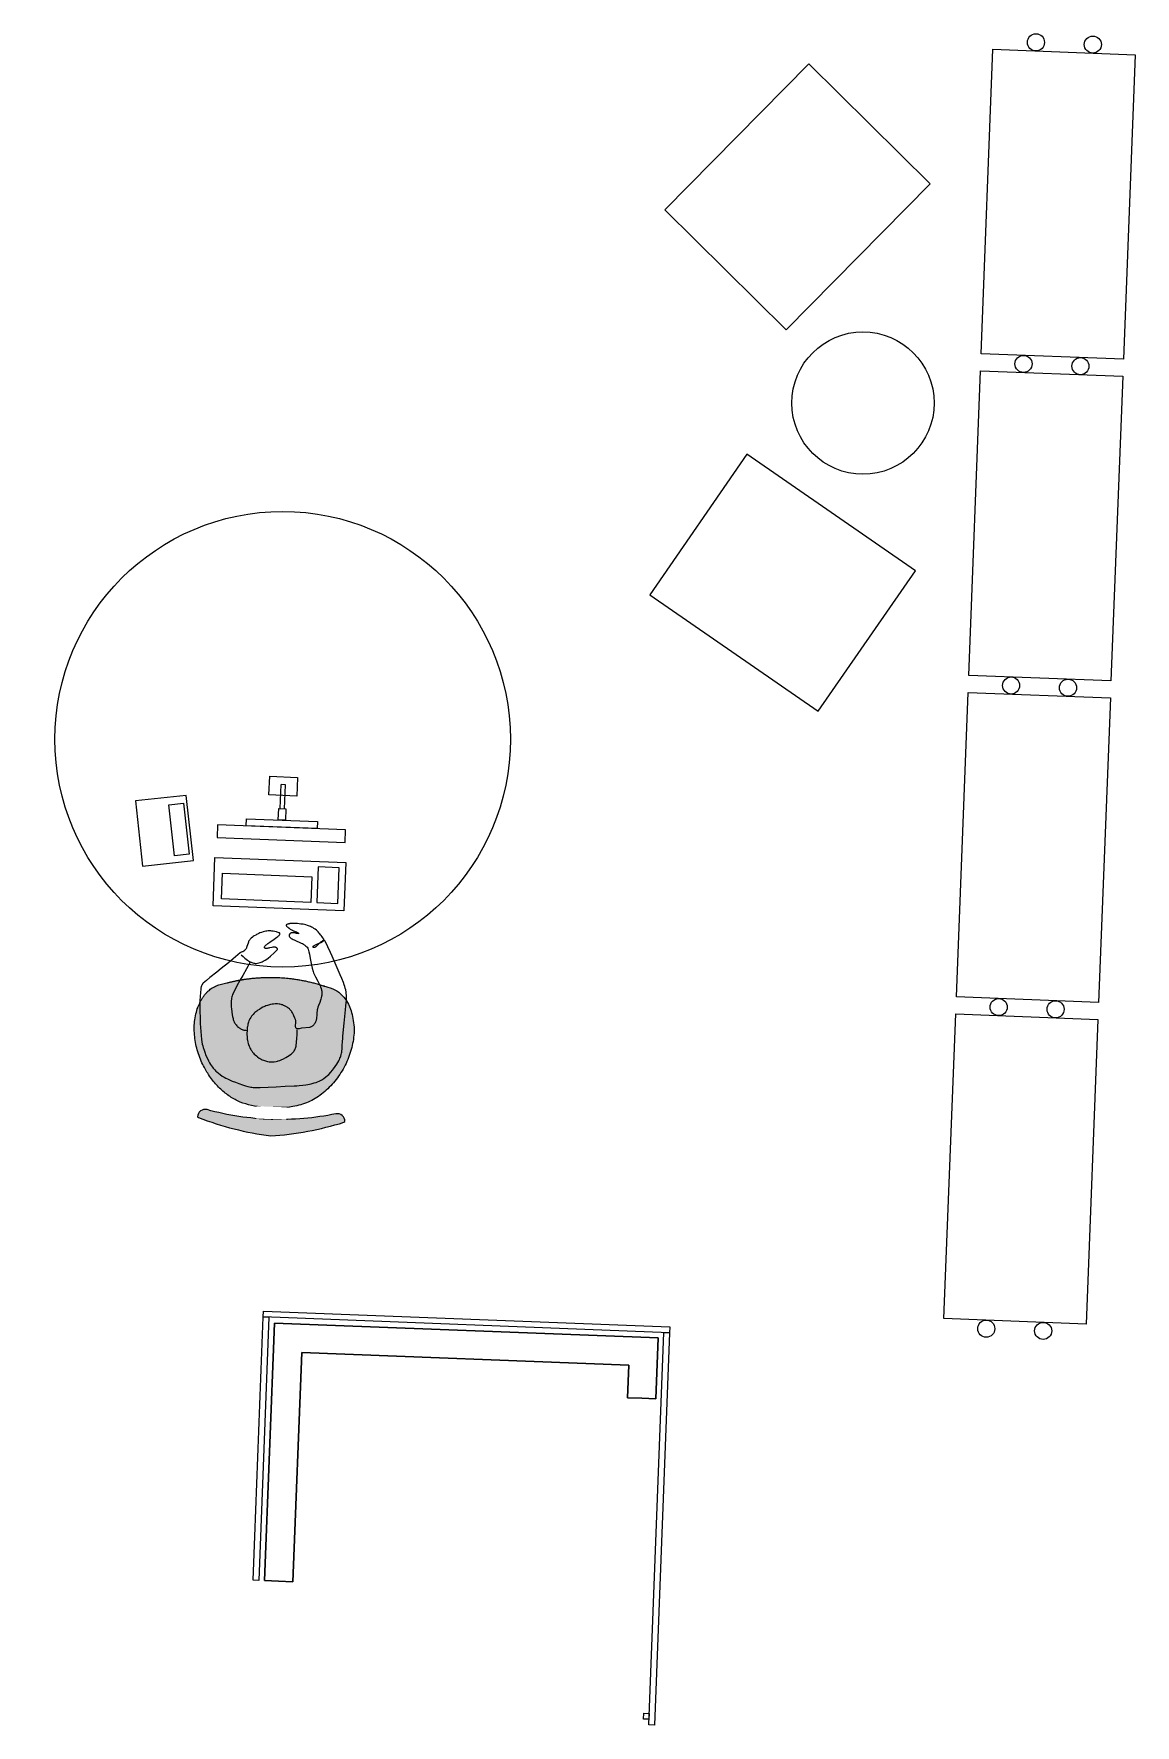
# Model space of a CAD drawing. Header units: millimetres. Extents: x 37982 to 83307, y -4479 to 56252.
# Drawn here: x 52294 to 56164, y 17796 to 23736 of the extents above; entities that cross this region are included whole.
import ezdxf

# ---------------------------------------------------------------- set-up
doc = ezdxf.new("R2010")
doc.units = ezdxf.units.MM
doc.header["$MEASUREMENT"] = 0
for name, color, linetype, lineweight in [('FIXT-JNRY-PART', 42, 'Continuous', 0), ('FURN-FILE', 211, 'Continuous', 0), ('FURN-FREE', 1, 'Continuous', 0), ('FURN-STOR', 213, 'Continuous', 0), ('PRTN-FULL', 6, 'Continuous', 30), ('WALL-LNIG', 1, 'Continuous', 0)]:
    doc.layers.add(name, color=color, linetype=linetype, lineweight=lineweight)

# ---------------------------------------------------------------- blocks, each defined once
blk = doc.blocks.new('*U47')
at = {"color": 0, "linetype": 'ByBlock', "lineweight": -2, "extrusion": (0, 0, -1), "flags": 128}
for points in [[(-3.6, 105.9), (-229.6, 63.2), (-196.2, -113.7), (29.8, -70.9), (-3.6, 105.9)], [(1.8, -63.1), (-175.1, -96.6), (-184.8, -45.4), (-7.9, -11.9), (1.8, -63.1)], [(1.6, -63.6), (-175.4, -96.7), (-185, -45.5), (-8, -12.4), (1.6, -63.6)]]:
    blk.add_lwpolyline(points, close=True, dxfattribs=at)
blk = doc.blocks.new('*U48')
at = {"linetype": 'ByBlock', "lineweight": -2, "extrusion": (0, 0, -1)}
blk.add_hatch(color=7, dxfattribs=at).paths.add_polyline_path([(240, 333.8, 0.058838), (-17.8, 378.3, 0.058838), (-270.6, 310.9), (-274, 307.6, 0.485231), (-240.2, 283.4, -0.059133), (-15.2, 320.4, -0.059133), (212.3, 303.7, 0.485231), (243.7, 330.9)])
h = blk.add_hatch(color=7, dxfattribs=at)
edge = h.paths.add_edge_path()
edge.add_spline(control_points=[(177.4, -145.2), (207.7, -138.4), (239.5, -120.2), (285.5, -39.3), (282.8, 112.4), (154.2, 268.8), (37, 282.3), (-13.3, 278.2)], knot_values=[0, 0, 0, 0, 0.127805, 0.173291, 0.430539, 0.788352, 1, 1, 1, 1], degree=3, periodic=0)
edge.add_spline(control_points=[(-13.3, 278.2), (-63.7, 277.8), (-179.2, 253.8), (-293.3, 86.5), (-282.4, -64.8), (-229.3, -141.2), (-196, -156.5), (-165.2, -160.6)], knot_values=[0, 0, 0, 0, 0.211648, 0.569461, 0.826709, 0.872195, 1, 1, 1, 1], degree=3, periodic=0)
edge.add_line((-165.2, -160.6), (-165.2, -160.8))
edge.add_arc((-20, 427.7), 606.2, 256.13567, 272.57256)
edge.add_arc((-20, 427.7), 606.2, 272.57255, 289.00944)
edge.add_line((177.4, -145.4), (177.4, -145.2))
at = {"color": 0, "linetype": 'ByBlock', "lineweight": -2, "extrusion": (0, 0, -1), "flags": 128}
blk.add_lwpolyline([(240, 333.8, 0.058838), (-17.8, 378.3), (-17.8, 378.3, 0.058838), (-270.6, 310.9), (-274, 307.6, 0.485231), (-240.2, 283.4), (-240.2, 283.4, -0.059133), (-15.2, 320.4, -0.059133), (212.3, 303.7), (212.3, 303.7, 0.485231), (243.7, 330.9), (240, 333.8)], format="xyb", close=True, dxfattribs=at)
at = {"color": 0, "linetype": 'ByBlock', "lineweight": -2}
blk.add_rational_spline([(-177.4, -145.2), (-207.7, -138.4), (-239.5, -120.2), (-285.5, -39.3), (-282.8, 112.4), (-154.2, 268.8), (-37, 282.3), (13.3, 278.2), (63.7, 277.8), (179.2, 253.8), (293.3, 86.5), (282.4, -64.8), (229.3, -141.2), (196, -156.5), (165.2, -160.6), (165.2, -160.6), (165.2, -160.7), (165.2, -160.8), (108.8, -174.7), (50.9, -180.5), (-7.2, -177.9), (-65.3, -175.2), (-122.4, -164.4), (-177.4, -145.4), (-177.4, -145.3), (-177.4, -145.3), (-177.4, -145.2)], [1, 1, 1, 1, 1, 1, 1, 1, 1, 1, 1, 1, 1, 1, 1, 1, 1, 1, 0.993153505411, 0.993153505411, 1, 0.993153505411, 0.993153505411, 1, 1, 1, 1], degree=3, knots=[0, 0, 0, 0, 0.021301, 0.028882, 0.071757, 0.131392, 0.166667, 0.166667, 0.166667, 0.201941, 0.261577, 0.304452, 0.312032, 0.333333, 0.333333, 0.333333, 0.5, 0.5, 0.5, 0.666667, 0.666667, 0.666667, 0.833333, 0.833333, 0.833333, 1, 1, 1, 1], dxfattribs=at)
blk.add_wipeout([(-37.7, 321.4), (67.7, 317.3), (66, 274.1), (-39.4, 278.1)], dxfattribs=at)
blk = doc.blocks.new('*U49')
at = {"color": 0, "linetype": 'ByBlock', "lineweight": -2, "extrusion": (0, 0, -1), "flags": 128}
for points in [[(67.6, 119.9), (61.8, 113.1), (57.1, 107.1), (53.3, 101.8), (50.4, 97.1), (48.1, 93), (46.3, 89.5), (45, 86.4), (43.9, 83.6), (43.1, 81.3), (42.1, 77.2), (41.5, 74.1), (41.3, 71.9), (41.2, 68.5), (41.4, 65.2), (42.2, 60.5), (43.5, 56.1), (45.1, 52), (46.9, 48.2), (48.8, 44.6), (50.9, 41.3), (55.2, 35.2), (59.4, 29.9), (63.4, 25.3), (71, 17.4), (83, 5.8), (95.3, -5.4), (95.4, -5.5), (95.6, -5.6), (95.8, -5.7), (96, -5.8), (96.1, -5.8), (96.3, -5.8), (96.4, -5.8), (96.8, -5.8), (97.1, -5.7), (97.4, -5.6), (97.6, -5.5), (97.9, -5.3), (98.1, -5.2), (98.6, -4.8), (99, -4.5), (99.3, -4.2), (99.8, -3.7), (100.2, -3.3), (100.5, -3), (100.7, -2.7), (100.9, -2.4), (101.2, -2.1), (101.8, -1.2), (102.3, -0.2), (102.7, 0.9), (103, 1.9), (103.1, 3), (103.2, 5.2), (103.1, 7.4), (102.8, 9.5), (102.4, 11.5), (101.4, 15.5), (99.3, 22.5), (98.5, 25.1), (97.9, 27.3), (97.4, 29.1), (97, 30.7), (96.8, 32), (96.5, 34.2), (96.5, 35.7), (96.6, 36.7), (97, 38.2), (97.5, 39.4), (98.5, 40.5), (99.6, 41.1), (100.8, 41.2), (102.1, 40.9), (103.5, 40.2), (104.9, 39.3), (106.3, 38.2), (107.8, 36.9), (109.3, 35.5), (110.9, 33.9), (113.9, 30.5), (116.9, 26.9), (119.8, 23.3), (130.9, 9.1), (135, 4.1), (138.4, 0), (141.3, -3.1), (143.7, -5.5), (145.6, -7.2), (147.3, -8.3), (148.6, -9.1), (149.7, -9.6), (150.6, -9.8), (152, -9.8), (152.9, -9.4), (153.6, -8.9), (154.4, -7.7), (155, -6.1), (155.9, -2.9), (156.7, 0.2), (157.3, 3.3), (158.1, 9.1), (158.6, 14.3), (158.8, 18.9), (158.8, 22.9), (158.6, 26.5), (158.1, 32.6), (157.4, 37.1), (156.7, 40.3), (155.4, 45.1), (153.8, 49.5), (151.3, 55.3), (149, 60.4), (146.7, 64.8), (144.5, 68.6), (142.5, 72), (140.6, 74.8), (137.1, 79.7), (134.2, 83.3), (131.9, 85.9), (128.3, 89.6), (124.3, 93.1), (122.1, 94.7), (120, 96), (118, 97), (116, 97.8), (114.1, 98.5), (110.5, 99.5), (97.8, 102.3), (94.7, 103.2), (92.5, 104), (90.9, 104.8), (88.5, 106), (86.3, 107.6), (85.3, 108.4), (84.4, 109.2), (83.6, 109.9), (82.3, 111.1), (81.4, 112.1), (80.7, 112.9), (79.7, 114), (78.8, 115.3), (78.4, 115.8), (78.1, 116.4), (77.6, 117.4), (76.1, 121.2), (75.7, 122.1), (75.3, 122.8), (75.1, 123.3), (74.6, 124), (74.3, 124.3), (74, 124.6), (59.1, 140.2), (36.2, 163.2), (13.5, 186.2), (-0.4, 201.1), (-21, 223.6), (-31.6, 234.8), (-42.6, 245.8), (-43.7, 246.8), (-44.8, 247.6), (-45.9, 248.3), (-46.9, 248.9), (-47.9, 249.5), (-49.9, 250.3), (-51.7, 251), (-53.2, 251.4), (-54.7, 251.8), (-57.2, 252.3), (-59.1, 252.5), (-61.9, 252.8), (-64.7, 252.9), (-74.2, 253.1), (-90.8, 253), (-103.2, 252.7), (-121.7, 251.6), (-140.3, 250), (-165.3, 247.4), (-184, 245.1), (-212.1, 241.1), (-226.1, 238.7), (-240.1, 236.2), (-248.6, 234.3), (-255.9, 232.3), (-262.1, 230.3), (-267.6, 228.4), (-277, 224.6), (-284, 221.5), (-294.3, 216.4), (-304.7, 210.7), (-312.6, 206), (-319.3, 201.6), (-324.9, 197.6), (-329.6, 193.9), (-333.6, 190.4), (-337, 187.3), (-342.6, 181.6), (-346.6, 177.1), (-349.5, 173.5), (-353.7, 167.9), (-357.5, 162), (-362.2, 153.8), (-365.9, 146.6), (-368.8, 140.3), (-371.1, 134.7), (-374.8, 124.9), (-377.3, 117.4), (-380.6, 106), (-383.7, 94.3), (-387.5, 80.1), (-390.3, 69.5), (-392, 61.5), (-392.9, 55.5), (-393.4, 51), (-393.6, 47.6), (-393.7, 42.5), (-393.4, 37.4), (-391.6, 18.4), (-388.4, -10.1), (-385, -38.5), (-381.1, -69.9), (-377.2, -101.3), (-376, -110), (-374.8, -117.7), (-372.3, -130.9), (-370.1, -140.8), (-368.3, -148.2), (-365.1, -159.2), (-361.5, -170.2), (-359.1, -176.3), (-356.6, -181.8), (-353.9, -186.8), (-351.2, -191.4), (-348.5, -195.5), (-342.9, -202.9), (-337.5, -209.1), (-332.4, -214.3), (-327.8, -218.6), (-319.1, -225.7), (-312.2, -230.8), (-306.8, -234.4), (-298.5, -239.5), (-289.8, -244.3), (-283.1, -247.6), (-277.3, -250.2), (-272.2, -252.1), (-267.8, -253.7), (-263.9, -254.8), (-260.4, -255.7), (-254.4, -257), (-249.8, -257.8), (-246.4, -258.2), (-241.2, -258.6), (-235.9, -258.8), (-224.5, -258.6), (-207.4, -258.1), (-198.9, -257.9), (-190.4, -257.9), (-143.9, -259), (-97.3, -260.2), (-82.7, -260.5), (-71.8, -260.5), (-63.6, -260.4), (-57.4, -260.1), (-52.8, -259.7), (-46, -259), (-39.2, -258), (-35, -257.1), (-27.3, -255.2), (-20.7, -253), (-15, -250.9), (-10, -248.9), (-1.4, -245), (11.3, -238.7), (23.8, -232.2), (55.4, -215.5), (86.8, -198.5), (99.7, -191.5), (118.8, -180.6), (137.8, -169.7), (138.8, -168.9), (139.6, -168), (140, -167.2), (140.2, -166.2), (140.2, -165.3), (140, -164.3), (139.6, -163.3), (139.1, -162.4), (138.5, -161.4), (137.8, -160.4), (136.3, -158.4), (134.5, -156.5), (132.7, -154.6), (128.9, -151.1), (122, -144.9), (119.6, -142.6), (117.7, -140.7), (116.1, -139), (114.9, -137.6), (114.1, -136.5), (113.4, -135.5), (112.9, -134.7), (112.4, -133.3), (112.2, -132.3), (112.2, -131.7), (112.4, -130.7), (113, -129.9), (113.7, -129.3), (114.4, -129), (115.2, -129), (115.9, -129.3), (116.6, -129.7), (117.3, -130.3), (118.1, -131.1), (118.8, -132), (119.5, -132.9), (120.9, -135), (122.3, -137.3), (123.6, -139.7), (126.1, -144.4), (130.6, -152.9), (132.4, -155.9), (133.9, -158.3), (135.2, -160.2), (136.4, -161.7), (137.4, -162.8), (138.3, -163.6), (139, -164.2), (139.7, -164.7), (140.8, -165.2), (141.7, -165.3), (142.3, -165.3), (143.2, -165), (144.2, -164.5), (148.6, -161.2), (152.6, -158), (156.2, -155.1), (159.4, -152.3), (162.1, -149.7), (164.5, -147.4), (168.7, -143), (171.6, -139.4), (173.7, -136.6), (176.8, -132.2), (178.2, -129.8), (179.6, -127.4), (181.8, -122.9), (183.7, -118.7), (185.2, -114.8), (186.4, -111.1), (188.3, -104.3), (189.6, -98.3), (190.4, -93.1), (190.9, -88.6), (191.4, -80.6), (191.7, -68.8), (191.5, -57), (191.4, -53.5), (191.2, -50.4), (191, -47.7), (190.6, -45.4), (190.2, -43.3), (189.8, -41.5), (189.4, -39.9), (188.6, -37.3), (187.8, -35.3), (187.2, -33.9), (186.1, -31.8), (184.8, -29.7), (184.5, -29.4), (184.2, -29.1), (183.9, -28.9), (183.6, -28.8), (183.3, -28.7), (183, -28.7), (182.7, -28.8), (182.5, -28.8), (182.2, -29), (181.6, -29.3), (181.1, -29.7), (180.6, -30.1), (180.1, -30.6), (179.6, -31.1), (178.8, -32.2), (178, -33.2), (176.8, -35.1), (175.8, -36.5), (175.2, -37.6), (174.7, -38.3), (174.4, -38.8), (173.9, -39.5), (173.5, -40.2), (172.2, -42.2), (171, -44.4), (169.9, -46.5), (169, -48.7), (167.3, -52.9), (165.9, -56.7), (164.8, -60), (163.8, -62.8), (163, -65.1), (162.3, -67), (161.7, -68.6), (161.2, -69.9), (160.7, -71), (160, -72.6), (159.4, -73.6), (159, -74.3), (158.4, -75), (157.7, -75.5), (157.5, -75.6), (157.3, -75.6), (157.1, -75.4), (157, -75.1), (157, -74.8), (156.9, -74.4), (156.9, -73.9), (156.9, -73.4), (157, -72.2), (157.2, -70.8), (157.3, -69.5), (157.5, -68.1), (157.7, -66.7), (158, -64), (158.3, -61.6), (158.4, -59.4), (158.5, -57.5), (158.5, -55.9), (158.5, -54.5), (158.4, -53.3), (158.1, -51.3), (157.8, -50), (157.5, -49.1), (157.3, -48.4), (156.8, -47.5), (156.2, -46.8), (155.9, -46.3), (155.5, -45.9), (155.1, -45.6), (154.7, -45.2), (153.9, -44.6), (153.2, -44.1), (152.5, -43.6), (152, -43.3), (151.5, -43), (151, -42.8), (150.7, -42.6), (150.4, -42.5), (149.8, -42.3), (149.4, -42.2), (149.2, -42.1), (148.8, -42.1), (148.4, -42.1), (146.8, -42.3), (145.3, -42.9), (143.9, -43.8), (142.7, -44.8), (141.5, -46.1), (140.4, -47.4), (138.5, -50.6), (136.7, -54), (135.2, -57.6), (133.8, -61.2), (131.3, -68.5), (126.6, -82.1), (124.7, -87.1), (123, -91.4), (121.3, -95), (119.8, -97.9), (118.3, -100.4), (115.6, -104.3), (113.3, -106.9), (111.5, -108.6), (108.6, -110.8), (105.4, -112.4), (96.3, -115.6), (88, -118.3), (73.1, -122.6), (50.6, -128.9), (39.5, -132.4), (28.8, -136.2), (23.9, -138.4), (19.3, -140.6), (10.8, -145.5), (-3.9, -154.9), (-15, -161.8), (-19.2, -164.1), (-22.9, -166.1), (-29.4, -169), (-34.3, -170.7), (-38, -171.7), (-43.6, -172.7), (-46.5, -172.9), (-49.4, -173), (-52.5, -172.8), (-55.5, -172.6), (-61.2, -171.7), (-66.1, -170.7), (-70.5, -169.6), (-78.2, -167.5), (-89.7, -164.1), (-95.4, -162.6), (-101.1, -161.4), (-104.8, -160.8), (-108.2, -160.5), (-114.7, -160.4), (-126.2, -160.7), (-130.5, -160.7), (-134.3, -160.7), (-137.5, -160.4), (-140.4, -160.1), (-142.8, -159.7), (-147.1, -158.6), (-150.3, -157.5), (-152.7, -156.4), (-156.1, -154.5), (-157.9, -153.3), (-159.6, -152), (-160.7, -151), (-161.8, -150), (-163.5, -148), (-165, -146.1), (-166.1, -144.1), (-167, -142.3), (-167.7, -140.5), (-168.2, -138.8), (-172.8, -111.8), (-173.1, -110.8), (-176, -103.1), (-176.3, -102.2), (-176.5, -101.3), (-176.7, -100.6), (-176.9, -99.3), (-177, -98.3), (-177, -97.6), (-176.9, -96.5), (-176.7, -95.4), (-176.3, -94.5), (-176, -93.7), (-175.5, -93), (-175, -92.4), (-174.4, -91.8), (-173.8, -91.4), (-173.2, -91), (-171.9, -90.4), (-170.5, -90), (-169, -89.7), (-167.6, -89.5), (-166.3, -89.4), (-163.5, -89.3), (-158.5, -89.3), (-154.7, -89.3), (-152, -89.2), (-150, -89), (-148.6, -88.7), (-147.6, -88.5), (-146.1, -88), (-144.7, -87.4), (-140, -85), (-131.8, -81), (-128.8, -79.5), (-126.2, -78), (-123.9, -76.6), (-122, -75.3), (-118.6, -72.8), (-116.1, -70.7), (-114.3, -69), (-111.7, -66.2), (-110.4, -64.6), (-109.2, -63), (-107, -60.1), (-105.2, -57.3), (-103.7, -54.7), (-102.4, -52.2), (-101.2, -49.9), (-99.4, -45.6), (-98.1, -41.9), (-97.1, -38.6), (-96.4, -35.7), (-95.9, -33.2), (-95.3, -28.8), (-95, -25.5), (-94.9, -20.6), (-95.1, -15.7), (-95.4, -12.5), (-96.3, -6.3), (-97.4, -1), (-98.7, 3.7), (-100, 7.8), (-101.3, 11.4), (-102.6, 14.5), (-105, 19.9), (-107.1, 23.9), (-110.6, 29.9), (-114.5, 35.9), (-118.7, 41.7), (-122.4, 46.6), (-125.7, 50.5), (-128.7, 53.8), (-131.4, 56.6), (-133.8, 58.9), (-138.3, 62.6), (-142, 65.3), (-144.8, 67.2), (-149.4, 69.9), (-154.3, 72.3), (-157.1, 73.6), (-159.6, 74.6), (-162, 75.4), (-166.5, 76.7), (-170.4, 77.6), (-173.8, 78.2), (-176.8, 78.6), (-182, 79.1), (-185.9, 79.2), (-191.8, 79.3), (-197.6, 79.2), (-204.9, 78.8), (-211.3, 78.3), (-216.9, 77.7), (-221.7, 77), (-226, 76.2), (-229.7, 75.3), (-236.2, 73.5), (-241, 71.9), (-244.6, 70.5), (-250, 68.1), (-255.3, 65.2), (-258.6, 63.3), (-261.5, 61.3), (-264.1, 59.4), (-266.4, 57.5), (-270.6, 53.9), (-274, 50.5), (-276.7, 47.4), (-279, 44.6), (-282.8, 39.4), (-285.4, 35.4), (-289.1, 29), (-292.5, 22.4), (-294.3, 18.2), (-295.8, 14.1), (-297, 10.3), (-297.9, 6.6), (-298.6, 3.1), (-299.1, -0.2), (-299.7, -6.4), (-299.7, -11.9), (-299.5, -16.7), (-299, -20.9), (-298.4, -24.5), (-297, -30.7), (-295.6, -35.2), (-294.4, -38.5), (-292.3, -43.4), (-289.8, -48.1), (-285, -56.2), (-280.4, -63.4), (-276.2, -69.6), (-272.2, -74.9), (-268.6, -79.2), (-265.2, -82.8), (-262.2, -85.7), (-259.4, -88), (-256.9, -89.8), (-254.7, -91.3), (-250.6, -93.5), (-247.5, -94.8), (-245, -95.6), (-241.3, -96.4), (-237.3, -96.8), (-222.9, -97.1), (-212.1, -97.1), (-195.8, -96.9), (-179.6, -96.6)], [(44.3, 86.5), (19.9, 97.9), (-4.6, 109.4), (-20.8, 116.8), (-45.2, 127.7), (-69.9, 138.1), (-74.3, 139.7), (-78.6, 140.8), (-82.6, 141.7), (-86.5, 142.3), (-90.1, 142.6), (-97, 142.9), (-103.1, 142.7), (-108.5, 142.2), (-117.9, 141), (-124.9, 139.7), (-135.4, 137.5), (-145.5, 135.1), (-150.5, 133.9), (-154.8, 132.7), (-158.4, 131.5), (-161.6, 130.4), (-164.4, 129.3), (-166.7, 128.2), (-168.8, 127.1), (-172.3, 125), (-174.9, 123.3), (-176.8, 121.8), (-179.6, 119.5), (-182.3, 116.8), (-183.8, 115.1), (-185.1, 113.5), (-186.3, 112), (-187.3, 110.6), (-189.1, 107.9), (-190.4, 105.5), (-191.5, 103.4), (-192.3, 101.5), (-192.9, 99.9), (-193.9, 96.9), (-194.4, 94.7), (-194.8, 93), (-195.2, 90.4), (-195.4, 87.7), (-195.7, 83.5), (-196, 79.2)]]:
    blk.add_lwpolyline(points, dxfattribs=at)
blk = doc.blocks.new('*U50')
at = {"color": 0, "linetype": 'ByBlock', "lineweight": -2, "flags": 128}
for points in [[(-93.8, -226.5), (-76.1, 233.1), (93.8, 226.5), (76.1, -233.1), (-93.8, -226.5)], [(65, 131.6), (67.8, 204.9), (-57.6, 209.7), (-60.4, 136.4), (65, 131.6)], [(-37.9, -200.2), (-25.8, 114.3), (64.2, 110.8), (52, -203.7), (-37.9, -200.2)]]:
    blk.add_lwpolyline(points, close=True, dxfattribs=at)
blk = doc.blocks.new('*U105')
at = {"layer": 'FIXT-JNRY-PART', "color": 0, "linetype": 'ByBlock', "lineweight": -2, "flags": 128}
blk.add_lwpolyline([(-163.7, 2238.5), (335.9, 2219.2), (294.6, 1149.7), (-205, 1169), (-163.7, 2238.5)], close=True, dxfattribs=at)
at = {"color": 0, "linetype": 'ByBlock', "lineweight": -2}
for points in [[(17.3, 2261.5), (17.4, 2263.4), (17.3, 2265.3), (17, 2267.1), (16.7, 2269), (16.2, 2270.8), (15.7, 2272.6), (15, 2274.4), (14.2, 2276.1), (13.3, 2277.8), (12.3, 2279.4), (11.2, 2280.9), (10, 2282.3), (8.7, 2283.7), (7.4, 2285), (5.9, 2286.2), (4.4, 2287.4), (2.8, 2288.4), (1.2, 2289.3), (-0.5, 2290.1), (-2.3, 2290.8), (-4.1, 2291.4), (-5.9, 2291.9), (-7.7, 2292.3), (-9.6, 2292.5), (-11.5, 2292.6), (-13.4, 2292.7), (-15.2, 2292.6), (-17.1, 2292.3), (-19, 2292), (-20.8, 2291.5), (-22.6, 2291), (-24.3, 2290.3), (-26.1, 2289.5), (-27.7, 2288.6), (-29.3, 2287.6), (-30.8, 2286.5), (-32.3, 2285.3), (-33.7, 2284), (-35, 2282.7), (-36.2, 2281.2), (-37.3, 2279.7), (-38.3, 2278.1), (-39.3, 2276.5), (-40.1, 2274.8), (-40.8, 2273), (-41.4, 2271.2), (-41.9, 2269.4), (-42.2, 2267.6), (-42.5, 2265.7), (-42.6, 2263.8), (-42.6, 2261.9), (-42.5, 2260.1), (-42.3, 2258.2), (-42, 2256.3), (-41.5, 2254.5), (-40.9, 2252.7), (-40.3, 2251), (-39.5, 2249.2), (-38.6, 2247.6), (-37.6, 2246), (-36.5, 2244.5), (-35.3, 2243), (-34, 2241.6), (-32.6, 2240.3), (-31.2, 2239.1), (-29.7, 2238), (-28.1, 2237), (-26.4, 2236), (-24.7, 2235.2), (-23, 2234.5), (-21.2, 2233.9), (-19.4, 2233.4), (-17.5, 2233.1), (-15.7, 2232.8), (-13.8, 2232.7), (-11.9, 2232.7), (-10, 2232.8), (-8.2, 2233), (-6.3, 2233.3), (-4.5, 2233.8), (-2.7, 2234.4), (-0.9, 2235.1), (0.8, 2235.8), (2.5, 2236.7), (4.1, 2237.7), (5.6, 2238.8), (7, 2240), (8.4, 2241.3), (9.7, 2242.7), (10.9, 2244.1), (12.1, 2245.6), (13.1, 2247.2), (14, 2248.9), (14.8, 2250.6), (15.5, 2252.3), (16.1, 2254.1), (16.6, 2255.9), (17, 2257.8)], [(157.2, 2256.1), (157.2, 2254.2), (157.3, 2252.3), (157.6, 2250.5), (157.9, 2248.6), (158.3, 2246.8), (158.9, 2245), (159.6, 2243.2), (160.4, 2241.5), (161.3, 2239.9), (162.3, 2238.3), (163.4, 2236.7), (164.6, 2235.3), (165.9, 2233.9), (167.2, 2232.6), (168.7, 2231.4), (170.2, 2230.3), (171.8, 2229.2), (173.4, 2228.3), (175.1, 2227.5), (176.9, 2226.8), (178.6, 2226.2), (180.5, 2225.7), (182.3, 2225.4), (184.2, 2225.1), (186.1, 2225), (187.9, 2225), (189.8, 2225.1), (191.7, 2225.3), (193.6, 2225.6), (195.4, 2226.1), (197.2, 2226.6), (198.9, 2227.3), (200.6, 2228.1), (202.3, 2229), (203.9, 2230), (205.4, 2231.1), (206.9, 2232.3), (208.3, 2233.6), (209.6, 2234.9), (210.8, 2236.4), (211.9, 2237.9), (212.9, 2239.5), (213.8, 2241.1), (214.7, 2242.8), (215.4, 2244.6), (216, 2246.4), (216.4, 2248.2), (216.8, 2250), (217.1, 2251.9), (217.2, 2253.8), (217.2, 2255.7), (217.1, 2257.6), (216.9, 2259.4), (216.5, 2261.3), (216.1, 2263.1), (215.5, 2264.9), (214.8, 2266.7), (214, 2268.4), (213.1, 2270), (212.2, 2271.6), (211.1, 2273.2), (209.9, 2274.6), (208.6, 2276), (207.2, 2277.3), (205.8, 2278.5), (204.3, 2279.6), (202.7, 2280.7), (201, 2281.6), (199.3, 2282.4), (197.6, 2283.1), (195.8, 2283.7), (194, 2284.2), (192.1, 2284.5), (190.3, 2284.8), (188.4, 2284.9), (186.5, 2284.9), (184.6, 2284.8), (182.7, 2284.6), (180.9, 2284.3), (179.1, 2283.8), (177.3, 2283.2), (175.5, 2282.6), (173.8, 2281.8), (172.1, 2280.9), (170.5, 2279.9), (169, 2278.8), (167.5, 2277.6), (166.2, 2276.3), (164.9, 2274.9), (163.6, 2273.5), (162.5, 2272), (161.5, 2270.4), (160.6, 2268.8), (159.8, 2267.1), (159.1, 2265.3), (158.5, 2263.5), (158, 2261.7), (157.6, 2259.9)], [(-26.3, 1132.1), (-26.3, 1134), (-26.4, 1135.9), (-26.6, 1137.7), (-27, 1139.6), (-27.4, 1141.4), (-28, 1143.2), (-28.7, 1145), (-29.5, 1146.7), (-30.3, 1148.4), (-31.3, 1149.9), (-32.4, 1151.5), (-33.6, 1152.9), (-34.9, 1154.3), (-36.3, 1155.6), (-37.7, 1156.8), (-39.2, 1158), (-40.8, 1159), (-42.5, 1159.9), (-44.2, 1160.7), (-45.9, 1161.4), (-47.7, 1162), (-49.5, 1162.5), (-51.4, 1162.9), (-53.2, 1163.1), (-55.1, 1163.2), (-57, 1163.3), (-58.9, 1163.2), (-60.8, 1162.9), (-62.6, 1162.6), (-64.4, 1162.1), (-66.2, 1161.6), (-68, 1160.9), (-69.7, 1160.1), (-71.4, 1159.2), (-73, 1158.2), (-74.5, 1157.1), (-76, 1155.9), (-77.3, 1154.6), (-78.6, 1153.3), (-79.9, 1151.8), (-81, 1150.3), (-82, 1148.7), (-82.9, 1147.1), (-83.7, 1145.4), (-84.4, 1143.6), (-85, 1141.8), (-85.5, 1140), (-85.9, 1138.2), (-86.1, 1136.3), (-86.3, 1134.4), (-86.3, 1132.5), (-86.2, 1130.7), (-85.9, 1128.8), (-85.6, 1126.9), (-85.1, 1125.1), (-84.6, 1123.3), (-83.9, 1121.6), (-83.1, 1119.8), (-82.2, 1118.2), (-81.2, 1116.6), (-80.1, 1115.1), (-78.9, 1113.6), (-77.6, 1112.2), (-76.3, 1110.9), (-74.8, 1109.7), (-73.3, 1108.6), (-71.7, 1107.6), (-70.1, 1106.6), (-68.4, 1105.8), (-66.6, 1105.1), (-64.9, 1104.5), (-63, 1104), (-61.2, 1103.7), (-59.3, 1103.4), (-57.4, 1103.3), (-55.6, 1103.3), (-53.7, 1103.4), (-51.8, 1103.6), (-49.9, 1103.9), (-48.1, 1104.4), (-46.3, 1105), (-44.6, 1105.6), (-42.9, 1106.4), (-41.2, 1107.3), (-39.6, 1108.3), (-38.1, 1109.4), (-36.6, 1110.6), (-35.2, 1111.9), (-33.9, 1113.3), (-32.7, 1114.7), (-31.6, 1116.2), (-30.6, 1117.8), (-29.6, 1119.5), (-28.8, 1121.2), (-28.1, 1122.9), (-27.5, 1124.7), (-27, 1126.5), (-26.7, 1128.4)], [(113.6, 1126.7), (113.6, 1124.8), (113.7, 1122.9), (113.9, 1121.1), (114.2, 1119.2), (114.7, 1117.4), (115.3, 1115.6), (116, 1113.8), (116.7, 1112.1), (117.6, 1110.5), (118.6, 1108.9), (119.7, 1107.3), (120.9, 1105.9), (122.2, 1104.5), (123.6, 1103.2), (125, 1102), (126.5, 1100.9), (128.1, 1099.8), (129.8, 1098.9), (131.5, 1098.1), (133.2, 1097.4), (135, 1096.8), (136.8, 1096.3), (138.7, 1095.9), (140.5, 1095.7), (142.4, 1095.6), (144.3, 1095.6), (146.2, 1095.7), (148.1, 1095.9), (149.9, 1096.2), (151.7, 1096.7), (153.5, 1097.2), (155.3, 1097.9), (157, 1098.7), (158.7, 1099.6), (160.3, 1100.6), (161.8, 1101.7), (163.2, 1102.9), (164.6, 1104.2), (165.9, 1105.5), (167.1, 1107), (168.3, 1108.5), (169.3, 1110.1), (170.2, 1111.7), (171, 1113.4), (171.7, 1115.2), (172.3, 1117), (172.8, 1118.8), (173.2, 1120.6), (173.4, 1122.5), (173.5, 1124.4), (173.6, 1126.3), (173.5, 1128.2), (173.2, 1130), (172.9, 1131.9), (172.4, 1133.7), (171.9, 1135.5), (171.2, 1137.3), (170.4, 1139), (169.5, 1140.6), (168.5, 1142.2), (167.4, 1143.8), (166.2, 1145.2), (164.9, 1146.6), (163.6, 1147.9), (162.1, 1149.1), (160.6, 1150.2), (159, 1151.3), (157.4, 1152.2), (155.7, 1153), (153.9, 1153.7), (152.1, 1154.3), (150.3, 1154.8), (148.5, 1155.1), (146.6, 1155.4), (144.7, 1155.5), (142.8, 1155.5), (141, 1155.4), (139.1, 1155.2), (137.2, 1154.9), (135.4, 1154.4), (133.6, 1153.8), (131.9, 1153.2), (130.1, 1152.4), (128.5, 1151.5), (126.9, 1150.5), (125.4, 1149.4), (123.9, 1148.2), (122.5, 1146.9), (121.2, 1145.5), (120, 1144.1), (118.9, 1142.6), (117.9, 1141), (116.9, 1139.4), (116.1, 1137.7), (115.4, 1135.9), (114.8, 1134.1), (114.3, 1132.3), (114, 1130.4)]]:
    blk.add_wipeout(points, dxfattribs=at).dxf.layer = 'FURN-STOR'
at = {"layer": 'FIXT-JNRY-PART', "color": 0, "linetype": 'ByBlock', "lineweight": -2, "flags": 128}
blk.add_lwpolyline([(-207.3, 1109.1), (292.3, 1089.8), (251, 20.3), (-248.7, 39.6), (-207.3, 1109.1)], close=True, dxfattribs=at)
at = {"layer": 'FURN-STOR', "color": 0, "linetype": 'ByBlock', "lineweight": -2}
for centre in [(-12.6, 2262.7), (187.2, 2254.9), (-56.3, 1133.3), (143.6, 1125.5)]:
    blk.add_circle(centre, 30, dxfattribs=at)
at = {"color": 0, "linetype": 'ByBlock', "lineweight": -2}
for points in [[(-69.9, 2.7), (-69.9, 4.6), (-70, 6.5), (-70.3, 8.3), (-70.6, 10.2), (-71.1, 12), (-71.6, 13.8), (-72.3, 15.6), (-73.1, 17.3), (-74, 18.9), (-75, 20.5), (-76.1, 22.1), (-77.3, 23.5), (-78.6, 24.9), (-79.9, 26.2), (-81.4, 27.4), (-82.9, 28.6), (-84.5, 29.6), (-86.1, 30.5), (-87.8, 31.3), (-89.6, 32), (-91.3, 32.6), (-93.2, 33.1), (-95, 33.5), (-96.9, 33.7), (-98.8, 33.8), (-100.7, 33.9), (-102.5, 33.7), (-104.4, 33.5), (-106.3, 33.2), (-108.1, 32.7), (-109.9, 32.2), (-111.6, 31.5), (-113.4, 30.7), (-115, 29.8), (-116.6, 28.8), (-118.1, 27.7), (-119.6, 26.5), (-121, 25.2), (-122.3, 23.9), (-123.5, 22.4), (-124.6, 20.9), (-125.6, 19.3), (-126.6, 17.7), (-127.4, 16), (-128.1, 14.2), (-128.7, 12.4), (-129.2, 10.6), (-129.5, 8.8), (-129.8, 6.9), (-129.9, 5), (-129.9, 3.1), (-129.8, 1.3), (-129.6, -0.6), (-129.3, -2.5), (-128.8, -4.3), (-128.2, -6.1), (-127.5, -7.9), (-126.8, -9.6), (-125.9, -11.2), (-124.9, -12.8), (-123.8, -14.4), (-122.6, -15.8), (-121.3, -17.2), (-119.9, -18.5), (-118.5, -19.7), (-117, -20.8), (-115.4, -21.8), (-113.7, -22.8), (-112, -23.6), (-110.3, -24.3), (-108.5, -24.9), (-106.7, -25.4), (-104.8, -25.7), (-103, -26), (-101.1, -26.1), (-99.2, -26.1), (-97.3, -26), (-95.4, -25.8), (-93.6, -25.5), (-91.8, -25), (-90, -24.4), (-88.2, -23.8), (-86.5, -23), (-84.8, -22.1), (-83.2, -21.1), (-81.7, -20), (-80.2, -18.8), (-78.9, -17.5), (-77.6, -16.1), (-76.4, -14.7), (-75.2, -13.2), (-74.2, -11.6), (-73.3, -9.9), (-72.5, -8.3), (-71.8, -6.5), (-71.2, -4.7), (-70.7, -2.9), (-70.3, -1)], [(69.9, -2.7), (69.9, -4.6), (70, -6.5), (70.3, -8.3), (70.6, -10.2), (71.1, -12), (71.6, -13.8), (72.3, -15.6), (73.1, -17.3), (74, -18.9), (75, -20.5), (76.1, -22.1), (77.3, -23.5), (78.6, -24.9), (79.9, -26.2), (81.4, -27.4), (82.9, -28.6), (84.5, -29.6), (86.1, -30.5), (87.8, -31.3), (89.6, -32), (91.3, -32.6), (93.2, -33.1), (95, -33.5), (96.9, -33.7), (98.8, -33.8), (100.7, -33.9), (102.5, -33.7), (104.4, -33.5), (106.3, -33.2), (108.1, -32.7), (109.9, -32.2), (111.6, -31.5), (113.4, -30.7), (115, -29.8), (116.6, -28.8), (118.1, -27.7), (119.6, -26.5), (121, -25.2), (122.3, -23.9), (123.5, -22.4), (124.6, -20.9), (125.6, -19.3), (126.6, -17.7), (127.4, -16), (128.1, -14.2), (128.7, -12.4), (129.2, -10.6), (129.5, -8.8), (129.8, -6.9), (129.9, -5), (129.9, -3.1), (129.8, -1.3), (129.6, 0.6), (129.2, 2.5), (128.8, 4.3), (128.2, 6.1), (127.5, 7.9), (126.8, 9.6), (125.9, 11.2), (124.9, 12.8), (123.8, 14.4), (122.6, 15.8), (121.3, 17.2), (119.9, 18.5), (118.5, 19.7), (117, 20.8), (115.4, 21.8), (113.7, 22.8), (112, 23.6), (110.3, 24.3), (108.5, 24.9), (106.7, 25.4), (104.8, 25.7), (103, 26), (101.1, 26.1), (99.2, 26.1), (97.3, 26), (95.4, 25.8), (93.6, 25.5), (91.8, 25), (90, 24.4), (88.2, 23.8), (86.5, 23), (84.8, 22.1), (83.2, 21.1), (81.7, 20), (80.2, 18.8), (78.9, 17.5), (77.6, 16.1), (76.4, 14.7), (75.2, 13.2), (74.2, 11.6), (73.3, 10), (72.5, 8.3), (71.8, 6.5), (71.2, 4.7), (70.7, 2.9), (70.3, 1)]]:
    blk.add_wipeout(points, dxfattribs=at).dxf.layer = 'FURN-STOR'
at = {"layer": 'FIXT-JNRY-PART', "color": 0, "linetype": 'ByBlock', "lineweight": -2, "flags": 128}
blk.add_lwpolyline([(-251, -20.3), (248.7, -39.6), (207.3, -1109.1), (-292.3, -1089.8), (-251, -20.3)], close=True, dxfattribs=at)
at = {"layer": 'FURN-STOR', "color": 0, "linetype": 'ByBlock', "lineweight": -2}
for centre in [(-99.9, 3.9), (99.9, -3.9)]:
    blk.add_circle(centre, 30, dxfattribs=at)
at = {"color": 0, "linetype": 'ByBlock', "lineweight": -2}
for points in [[(-113.6, -1126.7), (-113.6, -1124.8), (-113.7, -1122.9), (-113.9, -1121.1), (-114.2, -1119.2), (-114.7, -1117.4), (-115.3, -1115.6), (-116, -1113.8), (-116.7, -1112.1), (-117.6, -1110.5), (-118.6, -1108.9), (-119.7, -1107.3), (-120.9, -1105.9), (-122.2, -1104.5), (-123.6, -1103.2), (-125, -1102), (-126.5, -1100.9), (-128.1, -1099.8), (-129.8, -1098.9), (-131.5, -1098.1), (-133.2, -1097.4), (-135, -1096.8), (-136.8, -1096.3), (-138.7, -1095.9), (-140.5, -1095.7), (-142.4, -1095.6), (-144.3, -1095.6), (-146.2, -1095.7), (-148.1, -1095.9), (-149.9, -1096.2), (-151.7, -1096.7), (-153.5, -1097.2), (-155.3, -1097.9), (-157, -1098.7), (-158.7, -1099.6), (-160.3, -1100.6), (-161.8, -1101.7), (-163.2, -1102.9), (-164.6, -1104.2), (-165.9, -1105.5), (-167.1, -1107), (-168.3, -1108.5), (-169.3, -1110.1), (-170.2, -1111.7), (-171, -1113.4), (-171.7, -1115.2), (-172.3, -1117), (-172.8, -1118.8), (-173.2, -1120.6), (-173.4, -1122.5), (-173.6, -1124.4), (-173.6, -1126.3), (-173.5, -1128.1), (-173.2, -1130), (-172.9, -1131.9), (-172.4, -1133.7), (-171.9, -1135.5), (-171.2, -1137.3), (-170.4, -1139), (-169.5, -1140.6), (-168.5, -1142.2), (-167.4, -1143.8), (-166.2, -1145.2), (-164.9, -1146.6), (-163.6, -1147.9), (-162.1, -1149.1), (-160.6, -1150.2), (-159, -1151.3), (-157.4, -1152.2), (-155.7, -1153), (-153.9, -1153.7), (-152.2, -1154.3), (-150.3, -1154.8), (-148.5, -1155.1), (-146.6, -1155.4), (-144.7, -1155.5), (-142.8, -1155.5), (-141, -1155.4), (-139.1, -1155.2), (-137.2, -1154.9), (-135.4, -1154.4), (-133.6, -1153.8), (-131.9, -1153.2), (-130.1, -1152.4), (-128.5, -1151.5), (-126.9, -1150.5), (-125.4, -1149.4), (-123.9, -1148.2), (-122.5, -1146.9), (-121.2, -1145.5), (-120, -1144.1), (-118.9, -1142.6), (-117.9, -1141), (-116.9, -1139.4), (-116.1, -1137.7), (-115.4, -1135.9), (-114.8, -1134.1), (-114.3, -1132.3), (-114, -1130.4)], [(26.3, -1132.1), (26.3, -1134), (26.4, -1135.9), (26.6, -1137.7), (27, -1139.6), (27.4, -1141.4), (28, -1143.2), (28.7, -1145), (29.4, -1146.7), (30.3, -1148.4), (31.3, -1149.9), (32.4, -1151.5), (33.6, -1152.9), (34.9, -1154.3), (36.3, -1155.6), (37.7, -1156.8), (39.2, -1158), (40.8, -1159), (42.5, -1159.9), (44.2, -1160.7), (45.9, -1161.4), (47.7, -1162), (49.5, -1162.5), (51.4, -1162.9), (53.2, -1163.1), (55.1, -1163.2), (57, -1163.3), (58.9, -1163.2), (60.8, -1162.9), (62.6, -1162.6), (64.4, -1162.1), (66.2, -1161.6), (68, -1160.9), (69.7, -1160.1), (71.4, -1159.2), (73, -1158.2), (74.5, -1157.1), (76, -1155.9), (77.3, -1154.6), (78.6, -1153.3), (79.8, -1151.8), (81, -1150.3), (82, -1148.7), (82.9, -1147.1), (83.7, -1145.4), (84.4, -1143.6), (85, -1141.8), (85.5, -1140), (85.9, -1138.2), (86.1, -1136.3), (86.3, -1134.4), (86.3, -1132.5), (86.2, -1130.7), (85.9, -1128.8), (85.6, -1126.9), (85.1, -1125.1), (84.6, -1123.3), (83.9, -1121.6), (83.1, -1119.8), (82.2, -1118.2), (81.2, -1116.6), (80.1, -1115), (78.9, -1113.6), (77.6, -1112.2), (76.3, -1110.9), (74.8, -1109.7), (73.3, -1108.6), (71.7, -1107.6), (70.1, -1106.6), (68.4, -1105.8), (66.6, -1105.1), (64.9, -1104.5), (63, -1104), (61.2, -1103.7), (59.3, -1103.4), (57.4, -1103.3), (55.6, -1103.3), (53.7, -1103.4), (51.8, -1103.6), (49.9, -1103.9), (48.1, -1104.4), (46.3, -1105), (44.6, -1105.6), (42.9, -1106.4), (41.2, -1107.3), (39.6, -1108.3), (38.1, -1109.4), (36.6, -1110.6), (35.2, -1111.9), (33.9, -1113.3), (32.7, -1114.7), (31.6, -1116.2), (30.6, -1117.8), (29.6, -1119.5), (28.8, -1121.2), (28.1, -1122.9), (27.5, -1124.7), (27, -1126.5), (26.7, -1128.4)]]:
    blk.add_wipeout(points, dxfattribs=at).dxf.layer = 'FURN-STOR'
at = {"layer": 'FIXT-JNRY-PART', "color": 0, "linetype": 'ByBlock', "lineweight": -2, "flags": 128}
blk.add_lwpolyline([(-294.6, -1149.7), (205, -1169), (163.7, -2238.5), (-335.9, -2219.2), (-294.6, -1149.7)], close=True, dxfattribs=at)
at = {"layer": 'FURN-STOR', "color": 0, "linetype": 'ByBlock', "lineweight": -2}
for centre in [(-143.6, -1125.5), (56.3, -1133.3)]:
    blk.add_circle(centre, 30, dxfattribs=at)
at = {"color": 0, "linetype": 'ByBlock', "lineweight": -2}
for points in [[(-157.2, -2256.1), (-157.2, -2254.2), (-157.3, -2252.3), (-157.6, -2250.5), (-157.9, -2248.6), (-158.4, -2246.8), (-158.9, -2245), (-159.6, -2243.2), (-160.4, -2241.5), (-161.3, -2239.9), (-162.3, -2238.3), (-163.4, -2236.7), (-164.6, -2235.3), (-165.9, -2233.9), (-167.2, -2232.6), (-168.7, -2231.4), (-170.2, -2230.3), (-171.8, -2229.2), (-173.4, -2228.3), (-175.1, -2227.5), (-176.9, -2226.8), (-178.6, -2226.2), (-180.5, -2225.7), (-182.3, -2225.3), (-184.2, -2225.1), (-186.1, -2225), (-187.9, -2225), (-189.8, -2225.1), (-191.7, -2225.3), (-193.6, -2225.6), (-195.4, -2226.1), (-197.2, -2226.6), (-198.9, -2227.3), (-200.6, -2228.1), (-202.3, -2229), (-203.9, -2230), (-205.4, -2231.1), (-206.9, -2232.3), (-208.3, -2233.6), (-209.6, -2234.9), (-210.8, -2236.4), (-211.9, -2237.9), (-212.9, -2239.5), (-213.9, -2241.1), (-214.7, -2242.8), (-215.4, -2244.6), (-216, -2246.4), (-216.4, -2248.2), (-216.8, -2250), (-217.1, -2251.9), (-217.2, -2253.8), (-217.2, -2255.7), (-217.1, -2257.6), (-216.9, -2259.4), (-216.5, -2261.3), (-216.1, -2263.1), (-215.5, -2264.9), (-214.8, -2266.7), (-214, -2268.4), (-213.2, -2270), (-212.2, -2271.6), (-211.1, -2273.2), (-209.9, -2274.6), (-208.6, -2276), (-207.2, -2277.3), (-205.8, -2278.5), (-204.3, -2279.6), (-202.7, -2280.7), (-201, -2281.6), (-199.3, -2282.4), (-197.6, -2283.1), (-195.8, -2283.7), (-194, -2284.2), (-192.1, -2284.5), (-190.3, -2284.8), (-188.4, -2284.9), (-186.5, -2284.9), (-184.6, -2284.8), (-182.7, -2284.6), (-180.9, -2284.3), (-179.1, -2283.8), (-177.3, -2283.2), (-175.5, -2282.6), (-173.8, -2281.8), (-172.1, -2280.9), (-170.5, -2279.9), (-169, -2278.8), (-167.5, -2277.6), (-166.2, -2276.3), (-164.9, -2274.9), (-163.6, -2273.5), (-162.5, -2272), (-161.5, -2270.4), (-160.6, -2268.8), (-159.8, -2267.1), (-159.1, -2265.3), (-158.5, -2263.5), (-158, -2261.7), (-157.6, -2259.9)], [(-17.3, -2261.5), (-17.4, -2263.4), (-17.3, -2265.3), (-17, -2267.1), (-16.7, -2269), (-16.2, -2270.8), (-15.7, -2272.6), (-15, -2274.4), (-14.2, -2276.1), (-13.3, -2277.8), (-12.3, -2279.4), (-11.2, -2280.9), (-10, -2282.3), (-8.7, -2283.7), (-7.4, -2285), (-5.9, -2286.2), (-4.4, -2287.4), (-2.8, -2288.4), (-1.2, -2289.3), (0.5, -2290.1), (2.3, -2290.8), (4.1, -2291.4), (5.9, -2291.9), (7.7, -2292.3), (9.6, -2292.5), (11.5, -2292.6), (13.4, -2292.7), (15.2, -2292.6), (17.1, -2292.3), (19, -2292), (20.8, -2291.5), (22.6, -2291), (24.3, -2290.3), (26.1, -2289.5), (27.7, -2288.6), (29.3, -2287.6), (30.8, -2286.5), (32.3, -2285.3), (33.7, -2284), (35, -2282.7), (36.2, -2281.2), (37.3, -2279.7), (38.3, -2278.1), (39.3, -2276.5), (40.1, -2274.8), (40.8, -2273), (41.4, -2271.2), (41.9, -2269.4), (42.2, -2267.6), (42.5, -2265.7), (42.6, -2263.8), (42.6, -2261.9), (42.5, -2260.1), (42.3, -2258.2), (42, -2256.3), (41.5, -2254.5), (40.9, -2252.7), (40.2, -2251), (39.5, -2249.2), (38.6, -2247.6), (37.6, -2246), (36.5, -2244.5), (35.3, -2243), (34, -2241.6), (32.6, -2240.3), (31.2, -2239.1), (29.7, -2238), (28.1, -2237), (26.4, -2236), (24.7, -2235.2), (23, -2234.5), (21.2, -2233.9), (19.4, -2233.4), (17.5, -2233.1), (15.7, -2232.8), (13.8, -2232.7), (11.9, -2232.7), (10, -2232.8), (8.2, -2233), (6.3, -2233.3), (4.5, -2233.8), (2.7, -2234.4), (0.9, -2235.1), (-0.8, -2235.8), (-2.5, -2236.7), (-4.1, -2237.7), (-5.6, -2238.8), (-7, -2240), (-8.4, -2241.3), (-9.7, -2242.7), (-10.9, -2244.1), (-12.1, -2245.6), (-13.1, -2247.2), (-14, -2248.9), (-14.8, -2250.6), (-15.5, -2252.3), (-16.1, -2254.1), (-16.6, -2255.9), (-17, -2257.8)]]:
    blk.add_wipeout(points, dxfattribs=at).dxf.layer = 'FURN-STOR'
at = {"layer": 'FURN-STOR', "color": 0, "linetype": 'ByBlock', "lineweight": -2}
for centre in [(-187.2, -2254.9), (12.6, -2262.7)]:
    blk.add_circle(centre, 30, dxfattribs=at)

msp = doc.modelspace()

# ---------------------------------------------------------------- linework, layer by layer
at = {"layer": 'FURN-FILE', "linetype": 'Continuous', "lineweight": 0}
for p, q in [((53159.8, 21015.3), (53163.1, 21099.7)), ((53178.1, 21099.1), (53163.1, 21099.7)), ((53174.8, 21014.8), (53178.1, 21099.1))]:
    msp.add_line(p, q, dxfattribs=at)
at = {"layer": 'FURN-FILE', "linetype": 'Continuous', "lineweight": 0, "flags": 128}
for points in [[(53220.3, 21125.2), (53217.8, 21059.5), (53120.4, 21063.3), (53122.9, 21129), (53220.3, 21125.2)], [(53289.7, 20945.3), (53039.9, 20954.9), (53040.9, 20979.9), (53290.7, 20970.3), (53289.7, 20945.3)], [(53178.3, 20974.6), (53153.3, 20975.6), (53154.8, 21015.5), (53179.8, 21014.6), (53178.3, 20974.6)], [(53389.6, 20941.4), (52940, 20958.8), (52938.2, 20913.8), (53387.9, 20896.4), (53389.6, 20941.4)]]:
    msp.add_lwpolyline(points, close=True, dxfattribs=at)
at = {"layer": 'FURN-STOR'}
msp.add_circle((53168.5, 21258.9), 800, dxfattribs=at)
at = {"layer": 'PRTN-FULL'}
for p, q in [((53104.3, 18304.1), (53139.3, 19208.5)), ((53139.3, 19208.5), (54488.2, 19156.2)), ((54488.2, 19156.2), (54479.9, 18942.4)), ((53204.3, 18300.3), (53235.4, 19104.7)), ((53235.4, 19104.7), (54384.4, 19060.2)), ((54384.4, 19060.2), (54380, 18946.3)), ((54380, 18946.3), (54430, 18944.4)), ((54479.9, 18942.4), (54430, 18944.4)), ((53104.3, 18304.1), (53154.3, 18302.2)), ((53204.3, 18300.3), (53154.3, 18302.2))]:
    msp.add_line(p, q, dxfattribs=at)
at = {"layer": 'WALL-LNIG', "flags": 128}
for points in [[(54454.7, 17797.2), (54507.9, 19175.6), (54527.9, 19174.8), (54474.7, 17796.4), (54454.7, 17797.2)], [(54436.5, 17818), (54437.2, 17838), (54456.2, 17837.3), (54455.4, 17817.2), (54436.5, 17818)]]:
    msp.add_lwpolyline(points, close=True, dxfattribs=at)

# ---------------------------------------------------------------- block references
at = {"layer": 'FIXT-JNRY-PART'}
msp.add_blockref('*U105', (55827.6, 21443.8), dxfattribs=at)
at = {"layer": 'FURN-FILE', "linetype": 'Continuous', "lineweight": 0, "extrusion": (0, 0, -1), "rotation": 274.4260684053539}
msp.add_blockref('*U47', (-52757.1, 21037.6), dxfattribs=at)
at = {"layer": 'FURN-FILE', "linetype": 'Continuous', "lineweight": 0, "rotation": 270.0000648501079}
msp.add_blockref('*U50', (53157.1, 20750.2), dxfattribs=at)

# ---------------------------------------------------------------- wipeouts: each hides what was drawn before it
msp.add_wipeout([(55230.6, 22190.9), (55246.2, 22192.8), (55261.6, 22195.8), (55276.9, 22199.7), (55291.8, 22204.5), (55306.4, 22210.3), (55320.6, 22217), (55334.4, 22224.5), (55347.6, 22232.9), (55360.4, 22242.1), (55372.5, 22252.1), (55383.9, 22262.9), (55394.7, 22274.3), (55404.7, 22286.4), (55413.9, 22299.1), (55422.4, 22312.4), (55429.9, 22326.1), (55436.6, 22340.4), (55442.4, 22355), (55447.3, 22369.9), (55451.2, 22385.1), (55454.2, 22400.5), (55456.1, 22416.1), (55457.1, 22431.8), (55457.1, 22447.5), (55456.2, 22463.2), (55454.2, 22478.7), (55451.3, 22494.2), (55447.4, 22509.4), (55442.5, 22524.3), (55436.8, 22538.9), (55430.1, 22553.1), (55422.5, 22566.9), (55414.1, 22580.2), (55404.9, 22592.9), (55394.9, 22605), (55384.1, 22616.4), (55372.7, 22627.2), (55360.6, 22637.2), (55347.9, 22646.5), (55334.6, 22654.9), (55320.9, 22662.5), (55306.7, 22669.2), (55292.1, 22674.9), (55277.1, 22679.8), (55261.9, 22683.7), (55246.5, 22686.7), (55230.9, 22688.7), (55215.3, 22689.6), (55199.6, 22689.7), (55183.9, 22688.7), (55168.3, 22686.7), (55152.9, 22683.8), (55137.7, 22679.9), (55122.7, 22675), (55108.1, 22669.3), (55093.9, 22662.6), (55080.1, 22655), (55066.9, 22646.6), (55054.1, 22637.4), (55042, 22627.4), (55030.6, 22616.7), (55019.8, 22605.2), (55009.8, 22593.1), (55000.6, 22580.4), (54992.1, 22567.2), (54984.6, 22553.4), (54977.9, 22539.2), (54972.1, 22524.6), (54967.2, 22509.7), (54963.3, 22494.5), (54960.4, 22479), (54958.4, 22463.5), (54957.4, 22447.8), (54957.4, 22432.1), (54958.3, 22416.4), (54960.3, 22400.8), (54963.2, 22385.4), (54967.1, 22370.2), (54972, 22355.2), (54977.8, 22340.6), (54984.4, 22326.4), (54992, 22312.6), (55000.4, 22299.4), (55009.6, 22286.7), (55019.6, 22274.6), (55030.4, 22263.1), (55041.8, 22252.4), (55053.9, 22242.3), (55066.6, 22233.1), (55079.9, 22224.7), (55093.6, 22217.1), (55107.8, 22210.4), (55122.4, 22204.6), (55137.4, 22199.7), (55152.6, 22195.8), (55168, 22192.9), (55183.6, 22190.9), (55199.2, 22189.9)]).dxf.layer = 'FURN-FREE'

# ---------------------------------------------------------------- next in the draw order: linework, layer by layer
at = {"layer": 'FURN-FREE'}
msp.add_circle((55207.3, 22439.8), 250, dxfattribs=at)
at = {"layer": 'FURN-STOR', "flags": 128}
for points in [[(55016.8, 23630.6), (55443.8, 23209.1), (54937.9, 22696.8), (54511, 23118.3), (55016.8, 23630.6)], [(55050.3, 21357.3), (55391.3, 21851), (54798.9, 22260.2), (54457.9, 21766.5), (55050.3, 21357.3)]]:
    msp.add_lwpolyline(points, close=True, dxfattribs=at)

# ---------------------------------------------------------------- next in the draw order: block references
at = {"layer": 'FURN-FILE', "linetype": 'Continuous', "lineweight": 0, "extrusion": (0, 0, -1), "rotation": 184.4260684053539}
msp.add_blockref('*U48', (-53137.9, 20244.5), dxfattribs=at)

# ---------------------------------------------------------------- next in the draw order: wipeouts: each hides what was drawn before it
msp.add_wipeout([(53099.9, 19225), (53094.9, 19225.2), (53064.6, 18440.8), (53069.6, 18440.6)]).dxf.layer = 'FIXT-JNRY-PART'

# ---------------------------------------------------------------- next in the draw order: block references
at = {"layer": 'FURN-FILE', "linetype": 'Continuous', "lineweight": 0, "extrusion": (0, 0, -1), "rotation": 274.4260684053539}
msp.add_blockref('*U49', (-53137.6, 20425.5), dxfattribs=at)

# ---------------------------------------------------------------- next in the draw order: wipeouts: each hides what was drawn before it
msp.add_wipeout([(53094.9, 19225.2), (51860.7, 19272.9), (51830.4, 18488.5), (53064.6, 18440.8)]).dxf.layer = 'FIXT-JNRY-PART'

# ---------------------------------------------------------------- next in the draw order: wipeouts: each hides what was drawn before it
msp.add_wipeout([(53095.9, 19250.2), (52445.7, 19275.3), (52444.8, 19250.3), (53094.9, 19225.2)]).dxf.layer = 'FIXT-JNRY-PART'

# ---------------------------------------------------------------- next in the draw order: linework, layer by layer
at = {"layer": 'WALL-LNIG', "flags": 128}
for points in [[(53100.9, 19250), (54528.7, 19194.8), (54527.9, 19174.8), (53100.1, 19230), (53100.9, 19250)], [(53064.4, 18305.7), (53100.1, 19230), (53120.1, 19229.2), (53084.4, 18304.9), (53064.4, 18305.7)]]:
    msp.add_lwpolyline(points, close=True, dxfattribs=at)

# ---------------------------------------------------------------- next in the draw order: wipeouts: each hides what was drawn before it
msp.add_wipeout([(52445.7, 19275.3), (51861.7, 19297.9), (51860.7, 19272.9), (52444.8, 19250.3)]).dxf.layer = 'FIXT-JNRY-PART'

doc.saveas('drawing.dxf')
